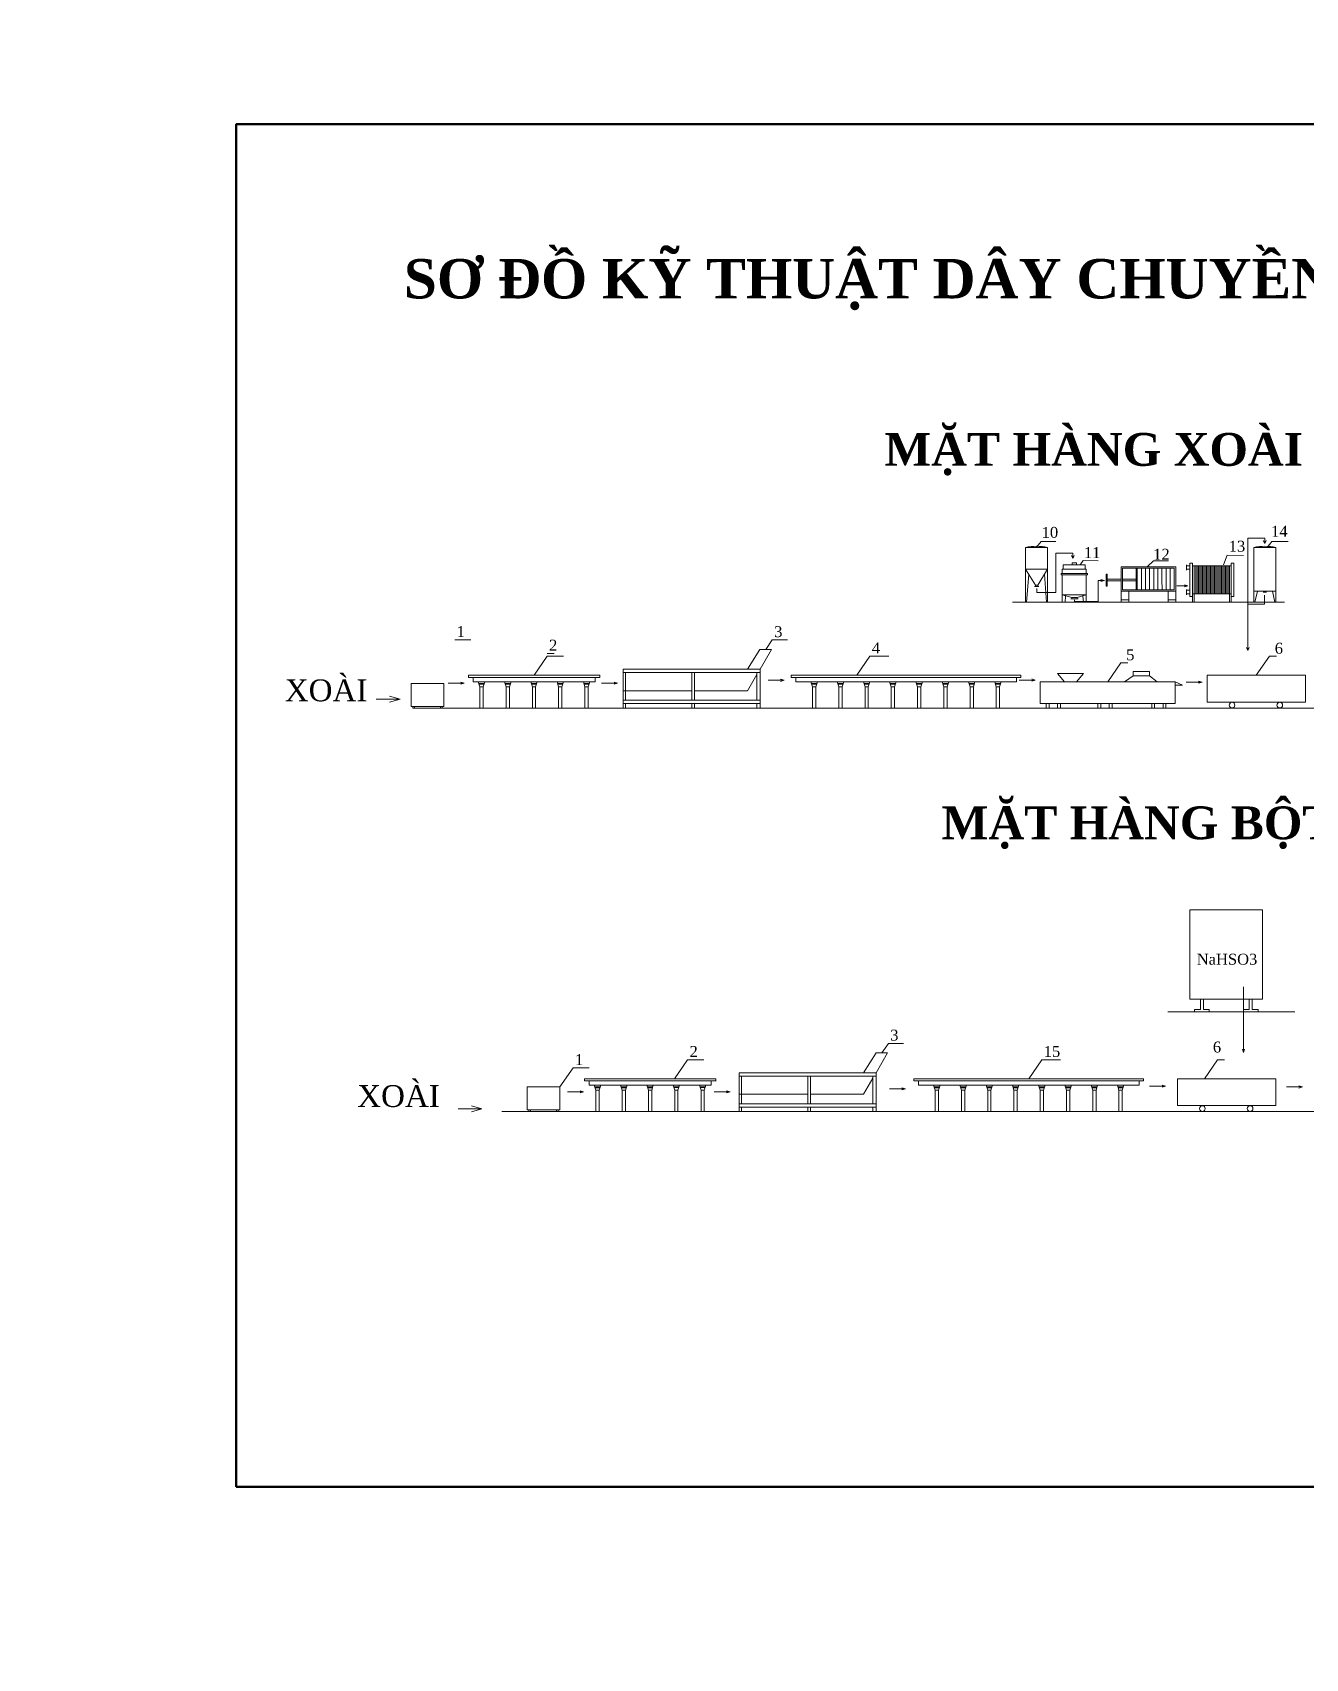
# Model space of a CAD drawing. Header units: inches. Extents: x -4475333 to 345677417, y -211198149 to 2125895.
# Drawn here: x -2032527 to -1974345, y 929596 to 1003874 of the extents above; entities that cross this region are included whole.
import ezdxf

# ---------------------------------------------------------------- set-up
doc = ezdxf.new("R2010")
doc.units = ezdxf.units.IN
doc.header["$LTSCALE"] = 150
doc.header["$MEASUREMENT"] = 0
doc.layers.add('a', color=7, linetype='Continuous')
doc.layers.add('duongtamchamgach', color=50, linetype='Continuous')
doc.layers.add('EEEE', color=7, linetype='Continuous', lineweight=0)
doc.layers.add('KHUNG BVE', color=7, linetype='Continuous', lineweight=0)
doc.styles.add('1', font='times.ttf')
doc.styles.get("Standard").update_dxf_attribs({"font": 'times.ttf', "height": 100})

msp = doc.modelspace()

# ---------------------------------------------------------------- hatches: boundary and pattern name
at = {"layer": 'a', "linetype": 'Continuous', "lineweight": 18, "ltscale": 10}
h = msp.add_hatch(color=7, dxfattribs=at)
h.paths.add_polyline_path([(-1979426.7, 977888.1), (-1979504.8, 977888.1, 0.4173046), (-1979537, 977855.6), (-1979394.5, 977855.6, 0.4173046)])
h.paths.add_polyline_path([(-1977738.9, 977888.1), (-1977817, 977888.1, 0.4173046), (-1977849.2, 977855.6), (-1977706.8, 977855.6, 0.4173046)])

# ---------------------------------------------------------------- linework, layer by layer
at = {"color": 7, "lineweight": 18}
for p, q in [((-1986637.2, 980356), (-1986429.9, 980621.8)), ((-1986429.9, 980621.8), (-1985763.1, 980621.5)), ((-1976981.5, 978487.9), (-1976981.5, 980776.3)), ((-1976981.5, 980776.3), (-1976209.5, 980776.3)), ((-1976209.5, 980527.6), (-1976272.8, 980662.3)), ((-1976209.5, 980776.3), (-1976209.5, 980527.6)), ((-1976209.5, 980527.6), (-1976147.4, 980662.9)), ((-1976090.6, 980353.3), (-1975883.3, 980619.1)), ((-1975883.3, 980619.1), (-1975134.4, 980621.4)), ((-1985756.1, 978286.2), (-1985756.1, 980090.6)), ((-1985756.1, 980090.6), (-1984984.1, 980090.6)), ((-1984984.1, 979841.9), (-1985047.4, 979976.7)), ((-1984984.1, 980090.6), (-1984984.1, 979841.9)), ((-1984984.1, 979841.9), (-1984922, 979977.3)), ((-1984647.7, 979553.5), (-1984511, 979746.9)), ((-1984511, 979746.9), (-1983827.6, 979746.5)), ((-1981560.7, 979474.5), (-1981293.8, 979743.9)), ((-1981293.8, 979743.9), (-1980607.6, 979746)), ((-1978099, 979550.4), (-1977918, 979991.4)), ((-1977918, 979991.4), (-1977185.8, 979989.4)), ((-1976981.5, 975652.6), (-1976981.5, 979071)), ((-1986630.1, 978473.7), (-1986630.4, 978287.2)), ((-1986630.4, 978287.2), (-1985756.1, 978286.2)), ((-1983815.6, 977888.5), (-1983815.6, 978835.9)), ((-1983815.6, 978835.9), (-1983534.4, 978835.9)), ((-1983534.4, 978835.9), (-1983693.7, 978882.7)), ((-1983534.4, 978835.9), (-1983693.7, 978789)), ((-1980225.6, 978598.8), (-1979718.6, 978598.8)), ((-1979718.6, 978598.8), (-1979877.9, 978645.6)), ((-1979718.6, 978598.8), (-1979877.9, 978552)), ((-1984896.8, 977888.5), (-1984896.8, 977958.9)), ((-1984896.8, 977888.5), (-1983815.6, 977888.5)), ((-1976981.5, 977763.7), (-1976223, 977763.7)), ((-1976223, 977763.7), (-1976223, 978172.6)), ((-2013230.6, 976128.8), (-2012489.9, 976128.8)), ((-1999014.3, 975692.8), (-1998714.3, 976125.9)), ((-1998714.3, 976125.9), (-1998391.5, 976125.9)), ((-1998714.3, 976125.9), (-1998016.3, 976125.9)), ((-2009603.4, 974512.6), (-2009003.5, 975378.8)), ((-2009003.5, 975508.7), (-2008680.6, 975508.7)), ((-2009003.5, 975378.8), (-2008262.8, 975378.8)), ((-1994851, 974514.4), (-1994251.1, 975380.6)), ((-1994251.1, 975380.6), (-1993928.2, 975380.6)), ((-1994251.1, 975380.6), (-1993394.1, 975380.6)), ((-1976979, 975649.6), (-1977042.4, 975784.4)), ((-1976979, 975649.6), (-1976917, 975785)), ((-1976595.7, 974514.4), (-1975995.7, 975380.6)), ((-1975995.7, 975380.6), (-1975672.9, 975380.6)), ((-1983385.7, 974214.4), (-1982785.7, 975080.6)), ((-1982785.7, 975080.6), (-1982462.8, 975080.6)), ((-2013523.6, 974149.7), (-2012792.7, 974149.7)), ((-2012792.7, 974149.7), (-2012952, 974196.5)), ((-2012792.7, 974149.7), (-2012952, 974102.9)), ((-2006516.8, 974149.7), (-2005785.9, 974149.7)), ((-2005785.9, 974149.7), (-2005945.2, 974196.5)), ((-2005785.9, 974149.7), (-2005945.2, 974102.9)), ((-1998910.4, 974280.7), (-1998179.5, 974280.7)), ((-1998179.5, 974280.7), (-1998338.8, 974327.5)), ((-1998179.5, 974280.7), (-1998338.8, 974233.9)), ((-1987431.7, 974295.2), (-1986700.9, 974295.2)), ((-1986700.9, 974295.2), (-1986860.2, 974342)), ((-1986700.9, 974295.2), (-1986860.2, 974248.4)), ((-1979800.9, 974190.2), (-1979070, 974190.2)), ((-1979070, 974190.2), (-1979229.3, 974237)), ((-1979070, 974190.2), (-1979229.3, 974143.4)), ((-2016813.6, 973423.7), (-2015725.4, 973423.7)), ((-2015725.4, 973423.7), (-2016203.3, 973564.1)), ((-2015725.4, 973423.7), (-2016203.3, 973283.3)), ((-1977182.1, 960271.6), (-1977182.1, 957276.6)), ((-1993710.7, 957261.1), (-1993410.7, 957694.2)), ((-1993410.7, 957694.2), (-1992712.7, 957694.2)), ((-1977182.1, 957276.6), (-1977228.9, 957435.9)), ((-1977182.1, 957276.6), (-1977135.3, 957435.9)), ((-2003183.8, 956082.9), (-2002583.9, 956949.1)), ((-2002583.9, 956949.1), (-2001843.2, 956949.1)), ((-1986994, 956082.7), (-1986394, 956948.9)), ((-1986394, 956948.9), (-1986071.2, 956948.9)), ((-1986394, 956948.9), (-1985537.1, 956948.9)), ((-1978964.6, 956082.7), (-1978364.6, 956948.9)), ((-1978364.6, 956948.9), (-1978041.8, 956948.9)), ((-2008421.9, 955707.9), (-2007822, 956574.1)), ((-2007822, 956574.1), (-2007081.3, 956574.1)), ((-2008072.9, 955487.4), (-2007342, 955487.4)), ((-2007342, 955487.4), (-2007501.3, 955534.2)), ((-2007342, 955487.4), (-2007501.3, 955440.6)), ((-2001375.9, 955487.4), (-2000645, 955487.4)), ((-2000645, 955487.4), (-2000804.3, 955534.2)), ((-2000645, 955487.4), (-2000804.3, 955440.6)), ((-1993363.7, 955624.4), (-1992632.8, 955624.4)), ((-1992632.8, 955624.4), (-1992792.1, 955671.2)), ((-1992632.8, 955624.4), (-1992792.1, 955577.6)), ((-1981474.2, 955741.4), (-1980743.3, 955741.4)), ((-1980743.3, 955741.4), (-1980902.6, 955788.2)), ((-1980743.3, 955741.4), (-1980902.6, 955694.6)), ((-1975217.7, 955703.4), (-1974486.8, 955703.4)), ((-1974486.8, 955703.4), (-1974646.1, 955750.2)), ((-1974486.8, 955703.4), (-1974646.1, 955656.6)), ((-2013079, 954701.6), (-2011990.8, 954701.6)), ((-2011990.8, 954701.6), (-2012468.6, 954842)), ((-2011990.8, 954701.6), (-2012468.6, 954561.1))]:
    msp.add_line(p, q, dxfattribs=at)
at = {"color": 4, "lineweight": 50}
msp.add_lwpolyline([(-2023217.1, 937433.3), (-1936367.1, 937433.3), (-1936367.1, 999683.3), (-2023217.1, 999683.3)], close=True, dxfattribs=at)
at = {"layer": 'duongtamchamgach', "color": 7, "linetype": 'Continuous', "lineweight": 18, "ltscale": 10}
for p, q in [((-1999277.6, 975692.8), (-1999849.8, 974789.1)), ((-1999277.6, 975692.8), (-1998751.1, 975692.8)), ((-1998751.1, 975692.8), (-1999275.7, 974789.1)), ((-2005534.1, 974789.1), (-1999275.7, 974789.1)), ((-2005534.1, 974789.1), (-2005534.1, 973014.5)), ((-2005534.1, 974635.3), (-1999275.7, 974635.3)), ((-2005426.1, 974635.3), (-2005426.1, 973372.3)), ((-2002393.8, 974635.3), (-2002393.8, 973372.3)), ((-2002266.3, 974635.3), (-2002266.3, 973372.3)), ((-1999417.8, 974544.3), (-1999849.8, 973800.2)), ((-1999417.8, 974635.3), (-1999417.8, 973372.3)), ((-1999275.7, 974789.1), (-1999275.7, 973014.5)), ((-1999275.7, 974789.1), (-1999275.7, 974789.1)), ((-2005534.1, 973800.2), (-2002393.8, 973800.2)), ((-2002266.3, 973800.2), (-1999849.8, 973800.2)), ((-2005534.1, 973372.3), (-1999275.7, 973372.3)), ((-2005534.1, 973218.6), (-1999275.7, 973218.6)), ((-2005426.1, 973218.6), (-2005426.1, 973014.5)), ((-2002393.8, 973218.6), (-2002393.8, 973014.5)), ((-2002266.3, 973218.6), (-2002266.3, 973014.5)), ((-1999417.8, 973218.6), (-1999417.8, 973014.5)), ((-1979151.1, 959709.1), (-1979151.1, 959247.1)), ((-1979005.1, 959247.1), (-1979005.1, 959709.1)), ((-1976926.1, 959247.1), (-1976926.1, 959709.1)), ((-1976780.1, 959709.1), (-1976780.1, 959247.1)), ((-1980641.6, 959138.1), (-1974830.1, 959138.1)), ((-1979151.1, 959247.1), (-1979424.1, 959247.1)), ((-1979424.1, 959247.1), (-1979424.1, 959138.1)), ((-1979424.1, 959138.1), (-1978749.1, 959138.1)), ((-1978749.1, 959247.1), (-1979005.1, 959247.1)), ((-1978749.1, 959138.1), (-1978749.1, 959247.1)), ((-1977182.1, 959138.1), (-1977182.1, 959247.1)), ((-1977182.1, 959247.1), (-1976926.1, 959247.1)), ((-1976507.1, 959138.1), (-1977182.1, 959138.1)), ((-1976780.1, 959247.1), (-1976507.1, 959247.1)), ((-1976507.1, 959247.1), (-1976507.1, 959138.1)), ((-1993974, 957261.1), (-1994546.2, 956357.4)), ((-1993974, 957261.1), (-1993447.5, 957261.1)), ((-1993447.5, 957261.1), (-1993972.1, 956357.4)), ((-2000230.5, 956357.4), (-1993972.1, 956357.4)), ((-2000230.5, 956357.4), (-2000230.5, 954582.8)), ((-2000230.5, 956203.6), (-1993972.1, 956203.6)), ((-2000122.5, 956203.6), (-2000122.5, 954940.6)), ((-1997090.2, 956203.6), (-1997090.2, 954940.6)), ((-1996962.7, 956203.6), (-1996962.7, 954940.6)), ((-1994114.2, 956112.6), (-1994546.2, 955368.5)), ((-1994114.2, 956203.6), (-1994114.2, 954940.6)), ((-1993972.1, 956357.4), (-1993972.1, 954582.8)), ((-1993972.1, 956357.4), (-1993972.1, 956357.4)), ((-2000230.5, 955368.5), (-1997090.2, 955368.5)), ((-1996962.7, 955368.5), (-1994546.2, 955368.5)), ((-2000230.5, 954940.6), (-1993972.1, 954940.6)), ((-2000230.5, 954786.9), (-1993972.1, 954786.9)), ((-2000122.5, 954786.9), (-2000122.5, 954582.8)), ((-1997090.2, 954786.9), (-1997090.2, 954582.8)), ((-1996962.7, 954786.9), (-1996962.7, 954582.8)), ((-1994114.2, 954786.9), (-1994114.2, 954582.8))]:
    msp.add_line(p, q, dxfattribs=at)
msp.add_lwpolyline([(-1979626.6, 963802.1), (-1976304.6, 963802.1), (-1976304.6, 959709.1), (-1979626.6, 959709.1)], close=True, dxfattribs=at)
for centre in [(-1977703.1, 973148.8), (-1975521.3, 973148.8), (-1979059.6, 954717.1), (-1976877.9, 954717.1)]:
    msp.add_circle(centre, 128.6, dxfattribs=at)
at = {"layer": 'EEEE', "color": 7, "lineweight": 18, "ltscale": 10}
for p, q in [((-1987138.4, 978353.3), (-1987138.4, 980353.3)), ((-1976702.7, 978353.3), (-1976702.7, 980353.3)), ((-1984314.1, 979153.5), (-1985514, 979153.5)), ((-1985514, 979103.6), (-1985514, 979153.5)), ((-1985514, 979103.6), (-1984314.1, 979103.6)), ((-1985464.5, 979103.6), (-1985464.5, 977853.3)), ((-1985464.1, 979353.5), (-1984364.1, 979353.5)), ((-1985464.1, 979353.5), (-1985464.1, 979153.6)), ((-1985414.5, 979553.6), (-1985414.5, 979353.6)), ((-1985414.1, 979553.5), (-1985414.1, 979353.5)), ((-1985414.1, 979553.5), (-1984414.1, 979553.5)), ((-1985414.1, 979553.5), (-1985414.1, 979353.5)), ((-1985014.1, 979653.3), (-1984814.1, 979653.3)), ((-1985014.1, 979653.3), (-1985014.1, 979553.5)), ((-1984947.9, 979353.5), (-1984397.9, 979353.5)), ((-1984414.1, 979553.5), (-1984414.1, 979353.5)), ((-1984364.1, 979353.5), (-1984364.1, 979153.5)), ((-1984362.3, 979103.6), (-1984362.3, 977853.3)), ((-1984314.1, 979103.6), (-1984314.1, 979153.5)), ((-1983416.4, 979127.2), (-1983454.9, 979127.2)), ((-1983454.9, 979127.2), (-1983454.9, 978780.5)), ((-1983416.4, 978780.5), (-1983416.4, 979127.2)), ((-1982765.1, 979463.3), (-1980265.1, 979463.3)), ((-1982765.1, 978884.4), (-1982765.1, 979463.3)), ((-1982703.1, 979401.3), (-1982703.1, 978884.4)), ((-1982703.1, 979401.3), (-1980343.9, 979401.3)), ((-1980343.9, 979401.3), (-1980343.9, 978884.4)), ((-1980265.1, 979463.3), (-1980265.1, 978884.4)), ((-1987138.4, 977853.3), (-1987138.4, 978353.3)), ((-1983454.9, 978780.5), (-1983454.9, 978589.4)), ((-1983454.9, 978589.4), (-1983416.4, 978589.4)), ((-1982765.1, 978908.3), (-1983416.4, 978908.3)), ((-1982765.1, 978820.5), (-1983416.4, 978820.5)), ((-1983416.4, 978780.5), (-1983416.4, 978589.4)), ((-1982765.1, 978884.4), (-1982765, 978353.3)), ((-1982765, 978353.3), (-1982765, 977953.3)), ((-1980265, 978353.3), (-1982765, 978353.3)), ((-1982091, 978908.3), (-1982703.1, 978908.3)), ((-1982703.1, 978884.4), (-1982703.1, 978415.3)), ((-1982091, 978820.5), (-1982703.1, 978820.5)), ((-1980343.8, 978415.3), (-1982703.1, 978415.3)), ((-1982415, 977953.3), (-1982415, 978353.3)), ((-1980615, 978353.3), (-1980615, 977853.3)), ((-1980343.9, 978884.4), (-1980343.8, 978415.3)), ((-1980265.1, 978884.4), (-1980265, 978353.3)), ((-1980265.1, 978844.4), (-1980265, 978353.3)), ((-1980265, 978353.3), (-1980265, 977953.3)), ((-1976702.7, 977853.3), (-1976702.7, 978353.3)), ((-1985335.7, 977853.3), (-1985312.9, 978126.3)), ((-1984737.7, 978000.6), (-1985064.2, 978000.6)), ((-1984737.7, 978000.6), (-1985064.2, 978000.6)), ((-1984774.5, 978000.6), (-1984774.5, 978063.6)), ((-1984493.5, 977853.3), (-1984516.2, 978130.4)), ((-1982765, 977953.3), (-1982515, 977953.3)), ((-1982765, 977953.3), (-1982765, 977853.3)), ((-1982515, 977953.3), (-1982415, 977953.3)), ((-1982415, 977953.3), (-1982415, 977853.3)), ((-1980528.6, 977953.3), (-1980615, 977953.3)), ((-1980429.5, 977953.3), (-1980528.6, 977953.3)), ((-1980265, 977953.3), (-1980465, 977953.3)), ((-1980265, 977953.3), (-1980265, 977853.3)), ((-2012603.4, 973012.6), (-2015150.5, 973012.6)), ((-2007299.8, 954582.9), (-2009846.9, 954582.9))]:
    msp.add_line(p, q, dxfattribs=at)
at = {"layer": 'EEEE', "color": 7, "linetype": 'Continuous', "lineweight": 18, "ltscale": 10}
for p, q in [((-1987138.4, 980353.3), (-1986138.4, 980353.3)), ((-1986138.4, 980353.3), (-1986138.4, 978353.3)), ((-1976702.7, 980353.3), (-1975702.7, 980353.3)), ((-1976702.7, 980353.3), (-1975702.7, 980353.3)), ((-1975702.7, 980353.3), (-1975702.7, 978353.3)), ((-1986138.4, 979353.3), (-1987138.4, 979353.3)), ((-1987138.4, 979353.3), (-1986690.7, 978622.9)), ((-1987089.7, 977853.3), (-1986995, 979119.3)), ((-1986584.7, 978622.9), (-1986138.4, 979353.3)), ((-1986187.1, 977853.3), (-1986274.6, 979130.4)), ((-1984814.1, 979553.5), (-1984814.1, 979653.3)), ((-1979787.9, 979558.4), (-1979787.9, 979315.4)), ((-1979627.1, 979517.7), (-1979787.9, 979517.7)), ((-1979627.1, 979357), (-1979787.9, 979357)), ((-1979627.1, 979638.3), (-1979627.1, 978111.2)), ((-1979627.1, 979638.3), (-1979506.6, 979638.3)), ((-1979506.6, 979638.3), (-1979506.6, 977888.3)), ((-1979506.6, 979517.7), (-1977738.4, 979517.7)), ((-1979426.2, 978231.8), (-1979426.2, 979517.7)), ((-1979364.4, 978231.8), (-1979364.4, 979517.7)), ((-1979302.5, 978231.8), (-1979302.5, 979517.7)), ((-1979240.7, 978231.8), (-1979240.7, 979517.7)), ((-1979178.9, 978231.8), (-1979178.9, 979517.7)), ((-1979117.1, 978231.8), (-1979117.1, 979517.7)), ((-1979055.3, 978231.8), (-1979055.3, 979517.7)), ((-1978993.4, 978231.8), (-1978993.4, 979517.7)), ((-1978931.6, 978231.8), (-1978931.6, 979517.7)), ((-1978869.8, 978231.8), (-1978869.8, 979517.7)), ((-1978808, 978231.8), (-1978808, 979517.7)), ((-1978746.1, 978231.8), (-1978746.1, 979517.7)), ((-1978684.3, 978231.8), (-1978684.3, 979517.7)), ((-1978622.5, 978231.8), (-1978622.5, 979517.7)), ((-1978560.7, 978231.8), (-1978560.7, 979517.7)), ((-1978498.8, 978231.8), (-1978498.8, 979517.7)), ((-1978437, 978231.8), (-1978437, 979517.7)), ((-1978375.2, 978231.8), (-1978375.2, 979517.7)), ((-1978313.4, 978231.8), (-1978313.4, 979517.7)), ((-1978251.5, 978231.8), (-1978251.5, 979517.7)), ((-1978189.7, 978231.8), (-1978189.7, 979517.7)), ((-1978127.9, 978231.8), (-1978127.9, 979517.7)), ((-1978066.1, 978231.8), (-1978066.1, 979517.7)), ((-1978004.3, 978231.8), (-1978004.3, 979517.7)), ((-1977942.4, 978231.8), (-1977942.4, 979517.7)), ((-1977880.6, 978231.8), (-1977880.6, 979517.7)), ((-1977818.8, 977888.3), (-1977818.8, 979517.7)), ((-1977738.4, 979638.3), (-1977617.9, 979638.3)), ((-1977738.4, 979638.3), (-1977738.4, 977888.3)), ((-1977617.9, 979638.3), (-1977617.9, 978111.2)), ((-1986733.9, 978561.2), (-1986535.4, 978561.2)), ((-1986690.7, 978622.9), (-1986690.9, 978561.2)), ((-1986690.7, 978622.9), (-1986584.7, 978622.9)), ((-1986582.9, 978561.2), (-1986582.9, 978622.9)), ((-1986138.4, 977853.3), (-1986138.4, 978353.3)), ((-1979787.9, 978191.1), (-1979787.9, 978434.2)), ((-1979627.1, 978392.5), (-1979787.9, 978392.5)), ((-1975702.7, 978353.3), (-1976702.7, 978353.3)), ((-1976654, 977853.3), (-1976545, 978353.3)), ((-1976334, 978353.3), (-1976071.4, 978353.3)), ((-1976277.7, 978303.1), (-1976127.7, 978303.1)), ((-1976252.7, 978353.3), (-1976252.7, 978303.1)), ((-1976202.7, 978353.3), (-1976152.7, 978353.3)), ((-1976152.7, 978353.3), (-1976152.7, 978303.1)), ((-1975751.4, 977853.3), (-1975860.4, 978353.3)), ((-1975702.7, 977853.3), (-1975702.7, 978353.3)), ((-1987742.9, 977853.2), (-1975305.9, 977853.2)), ((-1979627.1, 978231.8), (-1979787.9, 978231.8)), ((-1979627.1, 978111.2), (-1979506.6, 978111.2)), ((-1979506.6, 978231.8), (-1977738.4, 978231.8)), ((-1979426.2, 978231.8), (-1979426.2, 977888.3)), ((-1977738.4, 978111.2), (-1977617.9, 978111.2)), ((-1985685.3, 974585.8), (-1985364.3, 974214.4)), ((-1985685.3, 974585.8), (-1984489.3, 974585.8)), ((-1984489.3, 974585.8), (-1984810.3, 974214.9)), ((-1982220.4, 974486.2), (-1982220.4, 974681.7)), ((-1982220.4, 974681.7), (-1981476.9, 974681.7)), ((-2015225.5, 973087.6), (-2015225.5, 974137.6)), ((-2015225.5, 974137.6), (-2013725.5, 974137.6)), ((-2012603.4, 974512.6), (-2006603.4, 974512.6)), ((-2012603.4, 974407.6), (-2006603.4, 974407.6)), ((-2006813.4, 974212.6), (-2012393.4, 974212.6)), ((-2009754.9, 974210.5), (-2009680.6, 973987.6)), ((-2009730.6, 974137.6), (-2009480.6, 974137.6)), ((-2009718.1, 974100.1), (-2009493.1, 974100.1)), ((-2009680.6, 973012.6), (-2009680.6, 973987.6)), ((-2009680.6, 973987.6), (-2009530.6, 973987.6)), ((-2009456.3, 974210.5), (-2009530.6, 973987.6)), ((-2009530.6, 973987.6), (-2009530.6, 973012.6)), ((-2008554.9, 974212.6), (-2008480.6, 973989.6)), ((-2008530.6, 974139.6), (-2008280.6, 974139.6)), ((-2008518.1, 974102.1), (-2008293.1, 974102.1)), ((-2008480.6, 973014.6), (-2008480.6, 973989.6)), ((-2008480.6, 973989.6), (-2008330.6, 973989.6)), ((-2008256.3, 974212.6), (-2008330.6, 973989.6)), ((-2008330.6, 973989.6), (-2008330.6, 973014.6)), ((-2007350.6, 974212.6), (-2007276.2, 973989.6)), ((-2007326.2, 974139.6), (-2007076.2, 974139.6)), ((-2007313.7, 974102.1), (-2007088.7, 974102.1)), ((-2007276.2, 973014.6), (-2007276.2, 973989.6)), ((-2007276.2, 973989.6), (-2007126.2, 973989.6)), ((-2007051.9, 974212.6), (-2007126.2, 973989.6)), ((-2007126.2, 973989.6), (-2007126.2, 973014.6)), ((-2006813.4, 974407.6), (-2006813.4, 974212.6)), ((-2006603.4, 974407.6), (-2006813.4, 974407.6)), ((-2006813.4, 974407.6), (-2006813.4, 974212.6)), ((-2006603.4, 974510.5), (-2006603.4, 974405.5)), ((-1997851, 974514.4), (-1991851, 974514.4)), ((-1997851, 974514.4), (-1987351, 974514.4)), ((-1997851, 974409.4), (-1997851, 974514.4)), ((-1997851, 974514.4), (-1997551, 974514.4)), ((-1997851, 974514.4), (-1996951, 974514.4)), ((-1987351, 974409.4), (-1997851, 974409.4)), ((-1997851, 974409.4), (-1996351, 974409.4)), ((-1997851, 974409.4), (-1997251, 974409.4)), ((-1997641, 974214.4), (-1997641, 974409.4)), ((-1997641, 974407.4), (-1997641, 974212.4)), ((-1997641, 974212.4), (-1997641, 974407.4)), ((-1997641, 974212.4), (-1997641, 974407.4)), ((-1987561, 974214.4), (-1997641, 974214.4)), ((-1996951, 974212.5), (-1996876.7, 973989.5)), ((-1996926.7, 974139.5), (-1996676.7, 974139.5)), ((-1996914.2, 974102), (-1996689.2, 974102)), ((-1996876.7, 973014.5), (-1996876.7, 973989.5)), ((-1996876.7, 973989.5), (-1996726.7, 973989.5)), ((-1996652.4, 974212.5), (-1996726.7, 973989.5)), ((-1996726.7, 973989.5), (-1996726.7, 973014.5)), ((-1995751, 974212.5), (-1995676.7, 973989.5)), ((-1995726.7, 974139.5), (-1995476.7, 974139.5)), ((-1995714.2, 974102), (-1995489.2, 974102)), ((-1995676.7, 973014.5), (-1995676.7, 973989.5)), ((-1995676.7, 973989.5), (-1995526.7, 973989.5)), ((-1995452.4, 974212.5), (-1995526.7, 973989.5)), ((-1995526.7, 973989.5), (-1995526.7, 973014.5)), ((-1994551, 974212.5), (-1994476.7, 973989.5)), ((-1994551, 974212.5), (-1994476.7, 973989.5)), ((-1994526.7, 974139.5), (-1994276.7, 974139.5)), ((-1994526.7, 974139.5), (-1994276.7, 974139.5)), ((-1994514.2, 974102), (-1994289.2, 974102)), ((-1994514.2, 974102), (-1994289.2, 974102)), ((-1994476.7, 973014.5), (-1994476.7, 973989.5)), ((-1994476.7, 973989.5), (-1994326.7, 973989.5)), ((-1994476.7, 973014.5), (-1994476.7, 973989.5)), ((-1994476.7, 973989.5), (-1994326.7, 973989.5)), ((-1994252.4, 974212.5), (-1994326.7, 973989.5)), ((-1994252.4, 974212.5), (-1994326.7, 973989.5)), ((-1994326.7, 973989.5), (-1994326.7, 973014.5)), ((-1994326.7, 973989.5), (-1994326.7, 973014.5)), ((-1993351, 974212.5), (-1993276.7, 973989.5)), ((-1993326.7, 974139.5), (-1993076.7, 974139.5)), ((-1993314.2, 974102), (-1993089.2, 974102)), ((-1993276.7, 973014.5), (-1993276.7, 973989.5)), ((-1993276.7, 973989.5), (-1993126.7, 973989.5)), ((-1993052.4, 974212.5), (-1993126.7, 973989.5)), ((-1993126.7, 973989.5), (-1993126.7, 973014.5)), ((-1992151, 974212.5), (-1992076.7, 973989.5)), ((-1992151, 974212.5), (-1992076.7, 973989.5)), ((-1992126.7, 974139.5), (-1991876.7, 974139.5)), ((-1992126.7, 974139.5), (-1991876.7, 974139.5)), ((-1992114.2, 974102), (-1991889.2, 974102)), ((-1992114.2, 974102), (-1991889.2, 974102)), ((-1992076.7, 973014.5), (-1992076.7, 973989.5)), ((-1992076.7, 973989.5), (-1991926.7, 973989.5)), ((-1992076.7, 973014.5), (-1992076.7, 973989.5)), ((-1992076.7, 973989.5), (-1991926.7, 973989.5)), ((-1991851, 974409.4), (-1992061, 974409.4)), ((-1991852.4, 974212.5), (-1991926.7, 973989.5)), ((-1991852.4, 974212.5), (-1991926.7, 973989.5)), ((-1991926.7, 973989.5), (-1991926.7, 973014.5)), ((-1991926.7, 973989.5), (-1991926.7, 973014.5)), ((-1990951, 974212.5), (-1990876.7, 973989.5)), ((-1990951, 974212.5), (-1990876.7, 973989.5)), ((-1990926.7, 974139.5), (-1990676.7, 974139.5)), ((-1990926.7, 974139.5), (-1990676.7, 974139.5)), ((-1990914.2, 974102), (-1990689.2, 974102)), ((-1990914.2, 974102), (-1990689.2, 974102)), ((-1990876.7, 973014.5), (-1990876.7, 973989.5)), ((-1990876.7, 973989.5), (-1990726.7, 973989.5)), ((-1990876.7, 973014.5), (-1990876.7, 973989.5)), ((-1990876.7, 973989.5), (-1990726.7, 973989.5)), ((-1990652.4, 974212.5), (-1990726.7, 973989.5)), ((-1990652.4, 974212.5), (-1990726.7, 973989.5)), ((-1990726.7, 973989.5), (-1990726.7, 973014.5)), ((-1990726.7, 973989.5), (-1990726.7, 973014.5)), ((-1989751, 974212.5), (-1989676.7, 973989.5)), ((-1989751, 974212.5), (-1989676.7, 973989.5)), ((-1989726.7, 974139.5), (-1989476.7, 974139.5)), ((-1989726.7, 974139.5), (-1989476.7, 974139.5)), ((-1989714.2, 974102), (-1989489.2, 974102)), ((-1989714.2, 974102), (-1989489.2, 974102)), ((-1989676.7, 973014.5), (-1989676.7, 973989.5)), ((-1989676.7, 973989.5), (-1989526.7, 973989.5)), ((-1989676.7, 973014.5), (-1989676.7, 973989.5)), ((-1989676.7, 973989.5), (-1989526.7, 973989.5)), ((-1989452.4, 974212.5), (-1989526.7, 973989.5)), ((-1989452.4, 974212.5), (-1989526.7, 973989.5)), ((-1989526.7, 973989.5), (-1989526.7, 973014.5)), ((-1989526.7, 973989.5), (-1989526.7, 973014.5)), ((-1988551, 974212.5), (-1988476.7, 973989.5)), ((-1988526.7, 974139.5), (-1988276.7, 974139.5)), ((-1988514.2, 974102), (-1988289.2, 974102)), ((-1988476.7, 973014.5), (-1988476.7, 973989.5)), ((-1988476.7, 973989.5), (-1988326.7, 973989.5)), ((-1988252.4, 974212.5), (-1988326.7, 973989.5)), ((-1988326.7, 973989.5), (-1988326.7, 973014.5)), ((-1987351, 974409.4), (-1987561, 974409.4)), ((-1987561, 974409.4), (-1987561, 974214.4)), ((-1987351, 974514.4), (-1987351, 974409.4)), ((-1982617.4, 974204.1), (-1982220.4, 974486.2)), ((-1982220.4, 974486.2), (-1981476.9, 974486.2)), ((-1981476.9, 974486.2), (-1981118.8, 974214.4)), ((-1978845.7, 973286.1), (-1978845.7, 974514.4)), ((-1978845.7, 974514.4), (-1974345.7, 974514.4)), ((-1974345.7, 974514.4), (-1974345.7, 973286.1)), ((-2013725.5, 973087.6), (-2015225.5, 973087.6)), ((-2015150.5, 973087.6), (-2015225.5, 973087.6)), ((-2015150.5, 973012.6), (-2015150.5, 973087.6)), ((-2015150.5, 973087.6), (-2015075.5, 973087.6)), ((-2015075.5, 973087.6), (-2015075.5, 973012.6)), ((-2013800.5, 973087.6), (-2013875.5, 973087.6)), ((-2013875.5, 973087.6), (-2013875.5, 973012.6)), ((-2013725.5, 973087.6), (-2013800.5, 973087.6)), ((-2013800.5, 973087.6), (-2013800.5, 973012.6)), ((-2013800.5, 973012.6), (-2013800.5, 973087.6)), ((-1986470, 973214.4), (-1980389.4, 973214.4)), ((-1986470, 973214.4), (-1980301.4, 973214.4)), ((-1986066.5, 973214.4), (-1986066.5, 973064.4)), ((-1985898.1, 973214.4), (-1986051.4, 973214.4)), ((-1985682.9, 973214.4), (-1985682.9, 973064.4)), ((-1983298.7, 973214.4), (-1983892.9, 973214.4)), ((-1983832.1, 973214.4), (-1983832.1, 973014.6)), ((-1983697.2, 973214.4), (-1983697.2, 973064.4)), ((-1983313.6, 973214.4), (-1983313.6, 973064.4)), ((-1982656.3, 973214.4), (-1983192.6, 973214.4)), ((-1980856.4, 973214.4), (-1980856.4, 973064.4)), ((-1978845.7, 973286.1), (-1974345.7, 973286.1)), ((-2007126.2, 973014.6), (-2014029.7, 973014.6)), ((-2007126.2, 973014.6), (-2002266.3, 973014.5)), ((-2003141.1, 973014.6), (-1938322.5, 973014.6)), ((-1993760.8, 973014.6), (-1999385.8, 973014.5)), ((-1992977.3, 973014.4), (-1991102.8, 973014.4)), ((-1978845.7, 973014.4), (-1978845.7, 973014.6)), ((-1974345.7, 973014.6), (-1974345.7, 973014.4)), ((-2007299.8, 956082.9), (-2001299.8, 956082.9)), ((-2007299.8, 955977.9), (-2001299.8, 955977.9)), ((-2001509.8, 955977.9), (-2001509.8, 955782.9)), ((-2001299.8, 955977.9), (-2001509.8, 955977.9)), ((-2001509.8, 955977.9), (-2001509.8, 955782.9)), ((-2001299.8, 956080.9), (-2001299.8, 955975.9)), ((-1992244, 956082.7), (-1986244, 956082.7)), ((-1992244, 956082.7), (-1981744, 956082.7)), ((-1992244, 955977.7), (-1992244, 956082.7)), ((-1992244, 956082.7), (-1991944, 956082.7)), ((-1992244, 956082.7), (-1991344, 956082.7)), ((-1981744, 955977.7), (-1992244, 955977.7)), ((-1992244, 955977.7), (-1990744, 955977.7)), ((-1992244, 955977.7), (-1991644, 955977.7)), ((-1992034, 955782.7), (-1992034, 955977.7)), ((-1992034, 955975.7), (-1992034, 955780.7)), ((-1992034, 955780.7), (-1992034, 955975.7)), ((-1992034, 955780.7), (-1992034, 955975.7)), ((-1986244, 955977.7), (-1986454, 955977.7)), ((-1981744, 955977.7), (-1981954, 955977.7)), ((-1981954, 955977.7), (-1981954, 955782.7)), ((-1981744, 956082.7), (-1981744, 955977.7)), ((-1980202.3, 954854.4), (-1980202.3, 956082.7)), ((-1980202.3, 956082.7), (-1975702.3, 956082.7)), ((-1975702.3, 956082.7), (-1975702.3, 954854.4)), ((-2009921.9, 954657.9), (-2009921.9, 955707.9)), ((-2009921.9, 955707.9), (-2008421.9, 955707.9)), ((-2001509.8, 955782.9), (-2007089.9, 955782.9)), ((-2004451.3, 955780.9), (-2004377, 955557.9)), ((-2004427, 955707.9), (-2004177, 955707.9)), ((-2004414.5, 955670.4), (-2004189.5, 955670.4)), ((-2004377, 954582.9), (-2004377, 955557.9)), ((-2004377, 955557.9), (-2004227, 955557.9)), ((-2004152.7, 955780.9), (-2004227, 955557.9)), ((-2004227, 955557.9), (-2004227, 954582.9)), ((-2003251.3, 955782.9), (-2003177, 955559.9)), ((-2003227, 955709.9), (-2002977, 955709.9)), ((-2003214.5, 955672.4), (-2002989.5, 955672.4)), ((-2003177, 954584.9), (-2003177, 955559.9)), ((-2003177, 955559.9), (-2003027, 955559.9)), ((-2002952.7, 955782.9), (-2003027, 955559.9)), ((-2003027, 955559.9), (-2003027, 954584.9)), ((-2002047, 955782.9), (-2001972.7, 955559.9)), ((-2002022.7, 955709.9), (-2001772.7, 955709.9)), ((-2002010.2, 955672.4), (-2001785.2, 955672.4)), ((-2001972.7, 954584.9), (-2001972.7, 955559.9)), ((-2001972.7, 955559.9), (-2001822.7, 955559.9)), ((-2001748.3, 955782.9), (-2001822.7, 955559.9)), ((-2001822.7, 955559.9), (-2001822.7, 954584.9)), ((-1981954, 955782.7), (-1992034, 955782.7)), ((-1991344, 955780.8), (-1991269.7, 955557.8)), ((-1991319.7, 955707.8), (-1991069.7, 955707.8)), ((-1991307.2, 955670.3), (-1991082.2, 955670.3)), ((-1991269.7, 954582.8), (-1991269.7, 955557.8)), ((-1991269.7, 955557.8), (-1991119.7, 955557.8)), ((-1991045.3, 955780.8), (-1991119.7, 955557.8)), ((-1991119.7, 955557.8), (-1991119.7, 954582.8)), ((-1990144, 955780.8), (-1990069.7, 955557.8)), ((-1990119.7, 955707.8), (-1989869.7, 955707.8)), ((-1990107.2, 955670.3), (-1989882.2, 955670.3)), ((-1990069.7, 954582.8), (-1990069.7, 955557.8)), ((-1990069.7, 955557.8), (-1989919.7, 955557.8)), ((-1989845.3, 955780.8), (-1989919.7, 955557.8)), ((-1989919.7, 955557.8), (-1989919.7, 954582.8)), ((-1988944, 955780.8), (-1988869.7, 955557.8)), ((-1988944, 955780.8), (-1988869.7, 955557.8)), ((-1988919.7, 955707.8), (-1988669.7, 955707.8)), ((-1988919.7, 955707.8), (-1988669.7, 955707.8)), ((-1988907.2, 955670.3), (-1988682.2, 955670.3)), ((-1988907.2, 955670.3), (-1988682.2, 955670.3)), ((-1988869.7, 954582.8), (-1988869.7, 955557.8)), ((-1988869.7, 955557.8), (-1988719.7, 955557.8)), ((-1988869.7, 954582.8), (-1988869.7, 955557.8)), ((-1988869.7, 955557.8), (-1988719.7, 955557.8)), ((-1988645.3, 955780.8), (-1988719.7, 955557.8)), ((-1988645.3, 955780.8), (-1988719.7, 955557.8)), ((-1988719.7, 955557.8), (-1988719.7, 954582.8)), ((-1988719.7, 955557.8), (-1988719.7, 954582.8)), ((-1987744, 955780.8), (-1987669.7, 955557.8)), ((-1987719.7, 955707.8), (-1987469.7, 955707.8)), ((-1987707.2, 955670.3), (-1987482.2, 955670.3)), ((-1987669.7, 954582.8), (-1987669.7, 955557.8)), ((-1987669.7, 955557.8), (-1987519.7, 955557.8)), ((-1987445.3, 955780.8), (-1987519.7, 955557.8)), ((-1987519.7, 955557.8), (-1987519.7, 954582.8)), ((-1986544, 955780.8), (-1986469.7, 955557.8)), ((-1986544, 955780.8), (-1986469.7, 955557.8)), ((-1986519.7, 955707.8), (-1986269.7, 955707.8)), ((-1986519.7, 955707.8), (-1986269.7, 955707.8)), ((-1986507.2, 955670.3), (-1986282.2, 955670.3)), ((-1986507.2, 955670.3), (-1986282.2, 955670.3)), ((-1986469.7, 954582.8), (-1986469.7, 955557.8)), ((-1986469.7, 955557.8), (-1986319.7, 955557.8)), ((-1986469.7, 954582.8), (-1986469.7, 955557.8)), ((-1986469.7, 955557.8), (-1986319.7, 955557.8)), ((-1986245.3, 955780.8), (-1986319.7, 955557.8)), ((-1986245.3, 955780.8), (-1986319.7, 955557.8)), ((-1986319.7, 955557.8), (-1986319.7, 954582.8)), ((-1986319.7, 955557.8), (-1986319.7, 954582.8)), ((-1985344, 955780.8), (-1985269.7, 955557.8)), ((-1985344, 955780.8), (-1985269.7, 955557.8)), ((-1985319.7, 955707.8), (-1985069.7, 955707.8)), ((-1985319.7, 955707.8), (-1985069.7, 955707.8)), ((-1985307.2, 955670.3), (-1985082.2, 955670.3)), ((-1985307.2, 955670.3), (-1985082.2, 955670.3)), ((-1985269.7, 954582.8), (-1985269.7, 955557.8)), ((-1985269.7, 955557.8), (-1985119.7, 955557.8)), ((-1985269.7, 954582.8), (-1985269.7, 955557.8)), ((-1985269.7, 955557.8), (-1985119.7, 955557.8)), ((-1985045.3, 955780.8), (-1985119.7, 955557.8)), ((-1985045.3, 955780.8), (-1985119.7, 955557.8)), ((-1985119.7, 955557.8), (-1985119.7, 954582.8)), ((-1985119.7, 955557.8), (-1985119.7, 954582.8)), ((-1984144, 955780.8), (-1984069.7, 955557.8)), ((-1984144, 955780.8), (-1984069.7, 955557.8)), ((-1984119.7, 955707.8), (-1983869.7, 955707.8)), ((-1984119.7, 955707.8), (-1983869.7, 955707.8)), ((-1984107.2, 955670.3), (-1983882.2, 955670.3)), ((-1984107.2, 955670.3), (-1983882.2, 955670.3)), ((-1984069.7, 954582.8), (-1984069.7, 955557.8)), ((-1984069.7, 955557.8), (-1983919.7, 955557.8)), ((-1984069.7, 954582.8), (-1984069.7, 955557.8)), ((-1984069.7, 955557.8), (-1983919.7, 955557.8)), ((-1983845.3, 955780.8), (-1983919.7, 955557.8)), ((-1983845.3, 955780.8), (-1983919.7, 955557.8)), ((-1983919.7, 955557.8), (-1983919.7, 954582.8)), ((-1983919.7, 955557.8), (-1983919.7, 954582.8)), ((-1982944, 955780.8), (-1982869.7, 955557.8)), ((-1982919.7, 955707.8), (-1982669.7, 955707.8)), ((-1982907.2, 955670.3), (-1982682.2, 955670.3)), ((-1982869.7, 954582.8), (-1982869.7, 955557.8)), ((-1982869.7, 955557.8), (-1982719.7, 955557.8)), ((-1982645.3, 955780.8), (-1982719.7, 955557.8)), ((-1982719.7, 955557.8), (-1982719.7, 954582.8)), ((-2011076.8, 954581.3), (-1940241.3, 954581.3)), ((-2008421.9, 954657.9), (-2009921.9, 954657.9)), ((-2009846.9, 954657.9), (-2009921.9, 954657.9)), ((-2009846.9, 954582.9), (-2009846.9, 954657.9)), ((-2009846.9, 954657.9), (-2009771.9, 954657.9)), ((-2009771.9, 954657.9), (-2009771.9, 954582.9)), ((-2008496.9, 954657.9), (-2008571.9, 954657.9)), ((-2008571.9, 954657.9), (-2008571.9, 954582.9)), ((-2008421.9, 954657.9), (-2008496.9, 954657.9)), ((-2008496.9, 954657.9), (-2008496.9, 954582.9)), ((-2008496.9, 954582.9), (-2008496.9, 954657.9)), ((-2000396.4, 954582.9), (-2007299.8, 954582.9)), ((-2001822.7, 954582.9), (-2001299.8, 954582.9)), ((-1988457.2, 954582.9), (-1994082.2, 954582.8)), ((-1987673.7, 954582.7), (-1985799.2, 954582.7)), ((-1981166.4, 954582.7), (-1979238.2, 954582.7)), ((-1980202.3, 954854.4), (-1975702.3, 954854.4)), ((-1980202.3, 954582.7), (-1980202.3, 954582.9)), ((-1975702.3, 954582.9), (-1975702.3, 954582.7))]:
    msp.add_line(p, q, dxfattribs=at)
at = {"layer": 'EEEE', "color": 7, "lineweight": 18}
for p, q in [((-1982091, 979401.3), (-1982091, 978884.4)), ((-1982031.4, 979401.3), (-1982031.4, 978884.4)), ((-1981843.9, 979401.3), (-1981843.9, 978884.4)), ((-1981655.9, 979401.3), (-1981655.9, 978884.4)), ((-1981467.9, 979401.3), (-1981467.9, 978884.4)), ((-1981279.9, 979401.3), (-1981279.9, 978884.4)), ((-1981091.9, 979401.3), (-1981091.9, 978884.4)), ((-1980903.9, 979401.3), (-1980903.9, 978884.4)), ((-1980715.9, 979401.3), (-1980715.9, 978884.4)), ((-1980527.9, 979401.3), (-1980527.9, 978884.4)), ((-1982568.6, 978353.3), (-1982765, 978353.3)), ((-1982168.6, 978353.3), (-1982528.6, 978353.3)), ((-1981768.6, 978353.3), (-1982128.6, 978353.3)), ((-1982091, 978884.4), (-1982090.9, 978415.3)), ((-1982031.4, 978884.4), (-1982031.3, 978415.3)), ((-1981843.9, 978884.4), (-1981843.8, 978415.3)), ((-1981368.6, 978353.3), (-1981728.6, 978353.3)), ((-1981655.9, 978884.4), (-1981655.8, 978415.3)), ((-1981467.9, 978884.4), (-1981467.8, 978415.3)), ((-1981279.9, 978884.4), (-1981279.8, 978415.3)), ((-1981091.9, 978884.4), (-1981091.8, 978415.3)), ((-1980903.9, 978884.4), (-1980903.8, 978415.3)), ((-1980715.9, 978884.4), (-1980715.8, 978415.3)), ((-1980527.9, 978884.4), (-1980527.8, 978415.3)), ((-2012603.4, 974512.6), (-2012603.4, 974407.6)), ((-2012393.4, 974212.6), (-2012393.4, 974407.6)), ((-2012393.4, 974405.5), (-2012393.4, 974210.5)), ((-2012393.4, 974210.5), (-2012393.4, 974405.5)), ((-2012154.9, 974210.5), (-2012080.6, 973987.6)), ((-2012130.6, 974137.6), (-2011880.6, 974137.6)), ((-2012118.1, 974100.1), (-2011893.1, 974100.1)), ((-2012080.6, 973012.6), (-2012080.6, 973987.6)), ((-2012080.6, 973987.6), (-2011930.6, 973987.6)), ((-2011856.3, 974210.5), (-2011930.6, 973987.6)), ((-2011930.6, 973987.6), (-2011930.6, 973012.6)), ((-2010954.9, 974210.5), (-2010880.6, 973987.6)), ((-2010930.6, 974137.6), (-2010680.6, 974137.6)), ((-2010918.1, 974100.1), (-2010693.1, 974100.1)), ((-2010880.6, 973012.6), (-2010880.6, 973987.6)), ((-2010880.6, 973987.6), (-2010730.6, 973987.6)), ((-2010656.3, 974210.5), (-2010730.6, 973987.6)), ((-2010730.6, 973987.6), (-2010730.6, 973012.6)), ((-2007299.8, 956082.9), (-2007299.8, 955977.9)), ((-2007089.9, 955782.9), (-2007089.9, 955977.9)), ((-2007089.8, 955975.9), (-2007089.8, 955780.9)), ((-2007089.8, 955780.9), (-2007089.8, 955975.9)), ((-2006851.3, 955780.9), (-2006777, 955557.9)), ((-2006827, 955707.9), (-2006577, 955707.9)), ((-2006814.5, 955670.4), (-2006589.5, 955670.4)), ((-2006777, 954582.9), (-2006777, 955557.9)), ((-2006777, 955557.9), (-2006627, 955557.9)), ((-2006552.7, 955780.9), (-2006627, 955557.9)), ((-2006627, 955557.9), (-2006627, 954582.9)), ((-2005651.3, 955780.9), (-2005577, 955557.9)), ((-2005627, 955707.9), (-2005377, 955707.9)), ((-2005614.5, 955670.4), (-2005389.5, 955670.4)), ((-2005577, 954582.9), (-2005577, 955557.9)), ((-2005577, 955557.9), (-2005427, 955557.9)), ((-2005352.7, 955780.9), (-2005427, 955557.9)), ((-2005427, 955557.9), (-2005427, 954582.9))]:
    msp.add_line(p, q, dxfattribs=at)
at = {"layer": 'EEEE', "color": 7, "linetype": 'Continuous', "lineweight": 18, "ltscale": 10}
for centre in [(-1986638.4, 977878.3), (-1976202.7, 977878.3), (-1976202.7, 977878.3)]:
    msp.add_arc(centre, 2525, 78.578814, 101.421186, dxfattribs=at)
at = {"layer": 'KHUNG BVE', "lineweight": 0}
for p, q in [((-1985464.5, 978179.3), (-1984362.3, 978179.1)), ((-1985464.5, 978179.3), (-1985027.2, 978063.6)), ((-1985064.2, 978000.6), (-1985027.2, 978000.6)), ((-1985027.2, 978000.6), (-1985027.2, 978063.6)), ((-1985027.2, 978063.6), (-1984774.5, 978063.6)), ((-1985027.2, 978000.6), (-1985027.2, 978000.6)), ((-1984774.5, 978063.6), (-1984362.3, 978179.1)), ((-1981476.9, 974486.2), (-1981476.9, 974681.7)), ((-2013725.5, 973087.6), (-2013725.5, 974137.6)), ((-1980301.4, 974214.4), (-1986470, 974214.4)), ((-1986470, 974214.4), (-1986470, 973214.4)), ((-1980301.4, 973214.4), (-1980301.4, 974214.4)), ((-1980301.4, 974214.4), (-1979970, 974056.7)), ((-1979970, 974056.7), (-1980301.4, 974056.7)), ((-1986201.4, 973214.4), (-1986201.4, 973014.6)), ((-1986066.5, 973014.4), (-1986066.5, 973064.4)), ((-1985682.9, 973064.4), (-1985682.9, 973014.4)), ((-1985547.9, 973064.4), (-1985547.9, 973214.4)), ((-1985547.9, 973014.4), (-1985547.9, 973064.4)), ((-1983697.2, 973014.4), (-1983697.2, 973214.4)), ((-1983313.6, 973214.4), (-1983313.6, 973014.4)), ((-1983178.6, 973064.4), (-1983178.6, 973214.4)), ((-1983178.6, 973214.4), (-1983178.6, 973014.4)), ((-1981374.9, 973214.4), (-1981374.9, 973014.4)), ((-1981240, 973014.4), (-1981240, 973214.4)), ((-1980856.4, 973214.4), (-1980856.4, 973014.4)), ((-1980721.4, 973014.4), (-1980721.4, 973214.4)), ((-2008421.9, 954657.9), (-2008421.9, 955707.9))]:
    msp.add_line(p, q, dxfattribs=at)
at = {"layer": 'KHUNG BVE', "color": 7, "linetype": 'Continuous', "lineweight": 18, "ltscale": 10}
for p, q in [((-2012603.4, 974512.6), (-2012603.4, 974407.6)), ((-2007299.8, 956082.9), (-2007299.8, 955977.9))]:
    msp.add_line(p, q, dxfattribs=at)
at = {"layer": 'KHUNG BVE', "lineweight": 0}
msp.add_circle((-1916098.2, 889715.1), 188435.9, dxfattribs=at)

# ---------------------------------------------------------------- texts
at = {"color": 7, "lineweight": 18, "insert": (-1980022, 992357.1), "char_height": 1800, "width": 78915.356, "attachment_point": 5, "line_spacing_factor": 1.5, "style": '1'}
msp.add_mtext('{\\fTimes New Roman|b1|i0|c0|p18;SƠ ĐỒ KỸ THUẬT DÂY CHUYỀN SẢN XUẤT TRÁI CÂY}', dxfattribs=at)
at = {"color": 7, "lineweight": 18, "char_height": 500, "attachment_point": 1}
for s, insert, width in [('10', (-1986403.2, 981287.9), 236.121), ('14', (-1975918.2, 981339.9), 236.121), ('13', (-1977854.4, 980657.5), 236.121), ('11', (-1984474.9, 980362.9), 236.121), ('12', (-1981308.1, 980288.6), 236.121), ('1', (-2013144.9, 976757.1), 236.121), ('3', (-1998628.7, 976754.2), 236.121), ('2', (-2008917.8, 976137), 236.121), ('4', (-1994165.4, 976008.9), 236.121), ('5', (-1982541.4, 975697.5), 236.121), ('6', (-1975751.5, 975997.5), 236.121), ('3', (-1993325.1, 958322.6), 236.121), ('2', (-2002498.2, 957577.4), 236.121), ('15', (-1986308.4, 957577.2), 236.121), ('6', (-1978577.8, 957778.6), 5840.771), ('1', (-2007736.3, 957202.4), 236.121)]:
    msp.add_mtext(s, dxfattribs=dict(at, insert=insert, width=width))
at = {"layer": 'duongtamchamgach', "color": 7, "linetype": 'Continuous', "lineweight": 18, "ltscale": 10, "insert": (-1979292.6, 962352.1), "char_height": 0.2, "attachment_point": 1}
msp.add_mtext_dynamic_manual_height_columns('NaHSO3', width=2800.5, gutter_width=1, heights=[0], dxfattribs=at)
at = {"layer": 'EEEE', "color": 7, "lineweight": 18, "width": 64789.938, "attachment_point": 5, "style": '1'}
for s, insert, char_height in [('{\\fTimes New Roman|b1|i0|c0|p18;\\C0;MẶT HÀNG XOÀI SẤY DẺO}', (-1978735, 984605.6), 1500), ('{\\fTimes New Roman|b0|i0|c0|p18;\\C0;XOÀI}', (-2019109, 973815), 1000), ('{\\fTimes New Roman|b1|i0|c0|p18;\\C0;MẶT HÀNG BỘT XOÀI}', (-1978735, 967546.4), 1500), ('{\\fTimes New Roman|b0|i0|c0|p18;\\C0;XOÀI}', (-2015799, 955281.9), 1000)]:
    msp.add_mtext(s, dxfattribs=dict(at, insert=insert, char_height=char_height))
at = {"layer": 'KHUNG BVE', "color": 7, "linetype": 'Continuous', "lineweight": 18, "ltscale": 10, "insert": (-1979316.6, 961790.6), "char_height": 500, "width": 6332.153, "attachment_point": 1}
msp.add_mtext('\\pi-3000,l3000;NaHSO3 ', dxfattribs=at)

doc.saveas('drawing.dxf')
